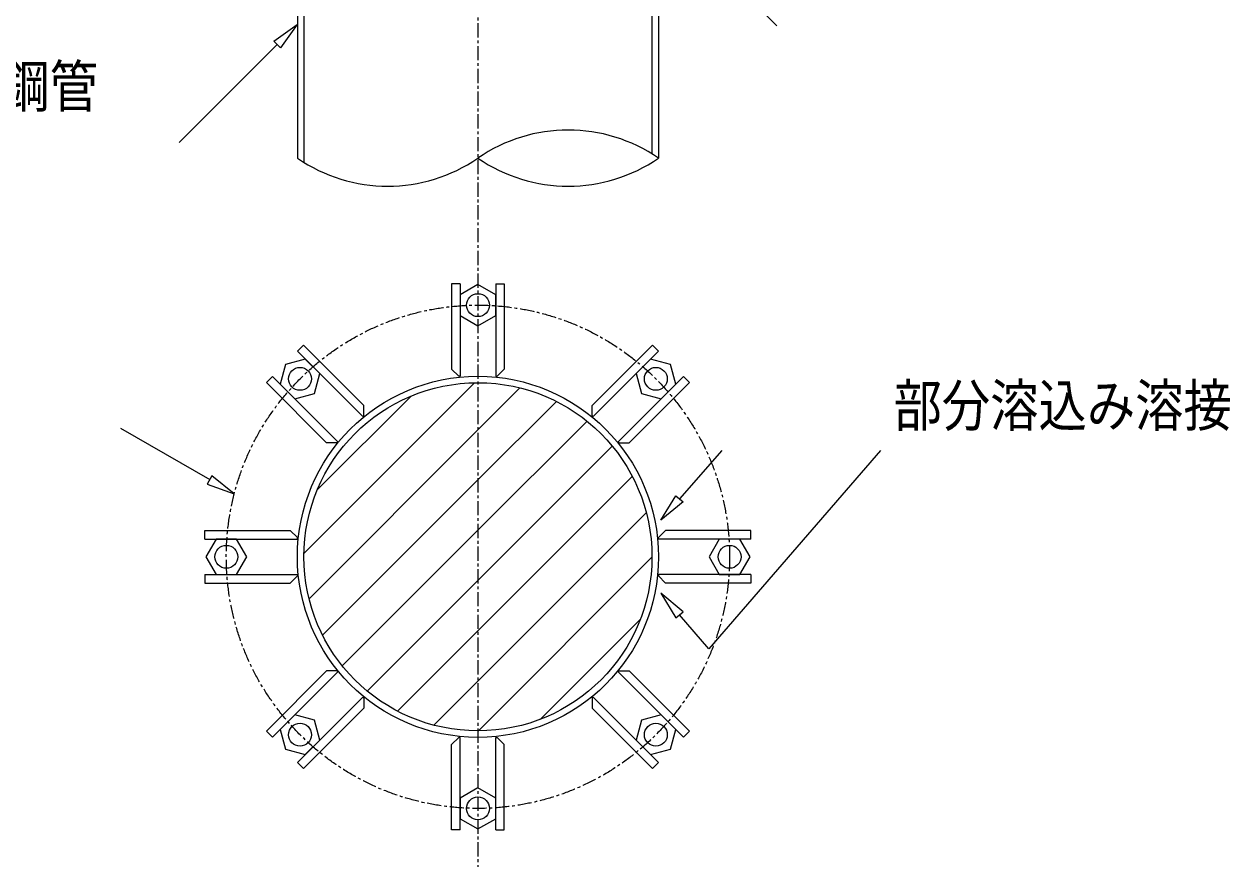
# Model space of a CAD drawing. Units: millimetres, scale not verified. Extents: x -59960 to 29700, y -21000 to 21000.
# Drawn here: x -23859 to -16438, y -4229 to 958 of the extents above; entities that cross this region are included whole.
import ezdxf
from ezdxf.enums import TextEntityAlignment as Align

# ---------------------------------------------------------------- set-up
doc = ezdxf.new("R2010")
doc.units = ezdxf.units.MM
doc.header["$LTSCALE"] = 70
doc.linetypes.add('USER2', pattern=[2, 1.25, -0.25, 0.25, -0.25])
doc.layers.add('0-0_0', color=7, linetype='Continuous')
doc.layers.add('0-4_02_TEXT', color=7, linetype='Continuous')
for name, color, linetype, lineweight in [('0-5_05_SUNPOU', 3, 'Continuous', 18), ('0-6_03_ZU', 2, 'Continuous', 18), ('0-9_08_CENTER', 1, 'USER2', 18)]:
    doc.layers.add(name, color=color, linetype=linetype, lineweight=lineweight)
doc.styles.add('ＭＳ ゴシック', font='')
doc.styles.get('ＭＳ ゴシック').set_extended_font_data('MS Gothic')

# ---------------------------------------------------------------- blocks, each defined once
blk = doc.blocks.new('U12')
at = {"layer": '0-4_02_TEXT', "style": 'ＭＳ ゴシック', "width": 0.85}
blk.add_text('部分溶込み溶接', height=256.6, dxfattribs=at).set_placement((11191.81, 19405.87), align=Align.BOTTOM_LEFT)
blk = doc.blocks.new('X74')
at = {"layer": '0-0_0'}
for p, q in [((7562.86, 18699.79), (8613.56, 19750.49)), ((7645.01, 19091.3), (8222.06, 19668.35)), ((8633.92, 19461.49), (8891.65, 19719.22)), ((8633.92, 19152.13), (9117.24, 19635.46)), ((7594.13, 18421.71), (8633.92, 19461.49)), ((8633.92, 18842.77), (9305.32, 19514.18)), ((8633.92, 18533.41), (9460.89, 19360.39)), ((7677.9, 18196.11), (8633.92, 19152.13)), ((8633.92, 18224.05), (9584.07, 19174.2)), ((8633.92, 17914.7), (9670.19, 18950.96)), ((7799.18, 18008.03), (8633.92, 18842.77)), ((8636.77, 17608.19), (9705.16, 18676.58)), ((7952.97, 17852.46), (8633.92, 18533.41)), ((9016.95, 17679), (9634.35, 18296.41)), ((8139.15, 17729.29), (8633.92, 18224.05)), ((8362.39, 17643.17), (8633.92, 17914.7))]:
    blk.add_line(p, q, dxfattribs=at)
blk = doc.blocks.new('U79')
at = {"layer": '0-4_02_TEXT', "style": 'ＭＳ ゴシック', "width": 0.85}
blk.add_text('杭鋼管', height=256.6, dxfattribs=at).set_placement((5402.38, 21369.47), align=Align.BOTTOM_LEFT)

msp = doc.modelspace()

# ---------------------------------------------------------------- linework, layer by layer
at = {"layer": '0-5_05_SUNPOU'}
for p, q in [((-19226.13, 946.43), (-20458.69, 2177.42)), ((-22906.03, 228.75), (-22302.65, 832.13)), ((-23265.76, -1529.01), (-22717.19, -1845.73)), ((-19564.17, -1666.39), (-19825.18, -1963.65)), ((-18588.96, -1666.39), (-19644.37, -2886.49)), ((-19644.37, -2886.49), (-19825.18, -2677.47))]:
    msp.add_line(p, q, dxfattribs=at)
for points in [[(-22323.27, 852.76), (-22178.91, 955.88), (-22282.03, 811.51)], [(-22732.62, -1873.37), (-22565.62, -1933.24), (-22704.18, -1822.44)], [(-19803.12, -1982.73), (-19939.67, -2096.01), (-19847.24, -1944.57)], [(-19803.12, -2658.39), (-19939.67, -2545.12), (-19847.24, -2696.55)]]:
    msp.add_lwpolyline(points, close=True, dxfattribs=at)
at = {"layer": '0-6_03_ZU'}
for p, q in [((-22177.33, 3739.8), (-22177.33, 133.12)), ((-22137.33, 3739.8), (-22137.33, 107.01)), ((-19994.83, 3739.8), (-19994.83, 159.23)), ((-19954.83, 3739.8), (-19954.83, 133.12)), ((-21227.96, -640.56), (-21227.96, -1165.56)), ((-21175.46, -640.56), (-21227.96, -640.56)), ((-21175.46, -640.56), (-21175.46, -1209.31)), ((-20956.71, -640.56), (-20956.71, -1209.31)), ((-20956.71, -640.56), (-20904.21, -640.56)), ((-20904.21, -640.56), (-20904.21, -1165.56)), ((-22176.68, -1055.28), (-22139.56, -1018.16)), ((-22139.56, -1018.16), (-21768.33, -1389.39)), ((-19992.6, -1018.16), (-20363.84, -1389.39)), ((-19955.48, -1055.28), (-19992.6, -1018.16)), ((-22176.68, -1055.28), (-21774.51, -1457.45)), ((-19955.48, -1055.28), (-20357.65, -1457.45)), ((-21184.21, -1209.31), (-21227.96, -1165.56)), ((-22331.36, -1209.96), (-22368.48, -1247.09)), ((-22368.48, -1247.09), (-21997.25, -1618.32)), ((-22331.36, -1209.96), (-21929.19, -1612.13)), ((-21175.46, -1209.31), (-21184.21, -1209.31)), ((-19800.8, -1209.96), (-20202.97, -1612.13)), ((-19763.68, -1247.09), (-20134.91, -1618.32)), ((-19800.8, -1209.96), (-19763.68, -1247.09)), ((-20363.84, -1451.26), (-20363.84, -1389.39)), ((-20357.65, -1457.45), (-20363.84, -1451.26)), ((-21935.38, -1618.32), (-21997.25, -1618.32)), ((-21929.19, -1612.13), (-21935.38, -1618.32)), ((-22746.08, -2158.69), (-22221.08, -2158.69)), ((-22746.08, -2211.19), (-22746.08, -2158.69)), ((-22746.08, -2211.19), (-22177.33, -2211.19)), ((-19954.83, -2202.44), (-19911.08, -2158.69)), ((-19954.83, -2211.19), (-19954.83, -2202.44)), ((-19386.08, -2211.19), (-19954.83, -2211.19)), ((-19386.08, -2158.69), (-19911.08, -2158.69)), ((-19386.08, -2211.19), (-19386.08, -2158.69)), ((-22746.08, -2429.94), (-22177.33, -2429.94)), ((-22746.08, -2429.94), (-22746.08, -2482.44)), ((-22177.33, -2438.69), (-22221.08, -2482.44)), ((-22177.33, -2429.94), (-22177.33, -2438.69)), ((-19386.08, -2429.94), (-19954.83, -2429.94)), ((-19386.08, -2429.94), (-19386.08, -2482.44)), ((-22746.08, -2482.44), (-22221.08, -2482.44)), ((-19386.08, -2482.44), (-19911.08, -2482.44)), ((-22368.48, -3394.04), (-21997.25, -3022.81)), ((-22331.36, -3431.16), (-21929.19, -3029)), ((-20202.97, -3029), (-20196.78, -3022.81)), ((-19800.8, -3431.16), (-20202.97, -3029)), ((-20196.78, -3022.81), (-20134.91, -3022.81)), ((-19763.68, -3394.04), (-20134.91, -3022.81)), ((-22176.68, -3585.84), (-21774.51, -3183.67)), ((-21774.51, -3183.67), (-21768.33, -3189.86)), ((-21768.33, -3189.86), (-21768.33, -3251.73)), ((-19955.48, -3585.84), (-20357.65, -3183.67)), ((-22139.56, -3622.96), (-21768.33, -3251.73)), ((-19992.6, -3622.96), (-20363.84, -3251.73)), ((-22331.36, -3431.16), (-22368.48, -3394.04)), ((-19800.8, -3431.16), (-19763.68, -3394.04)), ((-21227.96, -4000.56), (-21227.96, -3475.56)), ((-21175.46, -4000.56), (-21175.46, -3431.81)), ((-20956.71, -4000.56), (-20956.71, -3431.81)), ((-20956.71, -3431.81), (-20947.96, -3431.81)), ((-20947.96, -3431.81), (-20904.21, -3475.56)), ((-20904.21, -4000.56), (-20904.21, -3475.56)), ((-22176.68, -3585.84), (-22139.56, -3622.96)), ((-19955.48, -3585.84), (-19992.6, -3622.96)), ((-21175.46, -4000.56), (-21227.96, -4000.56)), ((-20956.71, -4000.56), (-20904.21, -4000.56))]:
    msp.add_line(p, q, dxfattribs=at)
for points in [[(-21175.46, -834.96), (-21066.08, -898.11), (-20956.71, -834.96), (-20956.71, -708.66), (-21066.08, -645.52), (-21175.46, -708.66)], [(-22193.9, -1347.42), (-22071.91, -1314.74), (-22039.22, -1192.74), (-22128.53, -1103.44), (-22250.52, -1136.13), (-22283.2, -1258.12)], [(-20092.94, -1192.74), (-20060.25, -1314.74), (-19938.26, -1347.42), (-19848.96, -1258.12), (-19881.65, -1136.13), (-20003.64, -1103.44)], [(-22551.68, -2429.94), (-22488.54, -2320.56), (-22551.68, -2211.19), (-22677.98, -2211.19), (-22741.13, -2320.56), (-22677.98, -2429.94)], [(-19580.48, -2211.19), (-19643.63, -2320.56), (-19580.48, -2429.94), (-19454.18, -2429.94), (-19391.04, -2320.56), (-19454.18, -2211.19)], [(-22039.22, -3448.38), (-22071.91, -3326.39), (-22193.9, -3293.7), (-22283.2, -3383.01), (-22250.52, -3505), (-22128.53, -3537.69)], [(-19938.26, -3293.7), (-20060.25, -3326.39), (-20092.94, -3448.38), (-20003.64, -3537.69), (-19881.65, -3505), (-19848.96, -3383.01)], [(-20956.71, -3806.16), (-21066.08, -3743.02), (-21175.46, -3806.16), (-21175.46, -3932.46), (-21066.08, -3995.61), (-20956.71, -3932.46)]]:
    msp.add_lwpolyline(points, close=True, dxfattribs=at)
for points in [[(-20956.71, -1209.31), (-20947.96, -1209.31), (-20904.21, -1165.56)], [(-21774.51, -1457.45), (-21768.33, -1451.26), (-21768.33, -1389.39)], [(-20202.97, -1612.13), (-20196.78, -1618.32), (-20134.91, -1618.32)], [(-22177.33, -2211.19), (-22177.33, -2202.44), (-22221.08, -2158.69)], [(-19954.83, -2429.94), (-19954.83, -2438.69), (-19911.08, -2482.44)], [(-21929.19, -3029), (-21935.38, -3022.81), (-21997.25, -3022.81)], [(-20357.65, -3183.67), (-20363.84, -3189.86), (-20363.84, -3251.73)], [(-21175.46, -3431.81), (-21184.21, -3431.81), (-21227.96, -3475.56)]]:
    msp.add_lwpolyline(points, dxfattribs=at)
for centre, radius in [((-21066.08, -771.81), 70.44), ((-22161.21, -1225.43), 70.44), ((-19970.95, -1225.43), 70.44), ((-21066.08, -2320.56), 1111.25), ((-21066.08, -2320.56), 1071.25), ((-22614.83, -2320.56), 70.44), ((-19517.33, -2320.56), 70.44), ((-22161.21, -3415.69), 70.44), ((-19970.95, -3415.69), 70.44), ((-21066.08, -3869.31), 70.44)]:
    msp.add_circle(centre, radius, dxfattribs=at)
for centre, start, end in [((-20510.46, -674.38), 55.46889, 124.53113), ((-21621.71, 940.62), 235.46889, 304.53113), ((-20510.46, 940.62), 235.46887, 304.53111)]:
    msp.add_arc(centre, 980.19, start, end, dxfattribs=at)
at = {"layer": '0-9_08_CENTER'}
msp.add_line((-21066.08, 9642.59), (-21066.08, -4228.96), dxfattribs=at)
msp.add_circle((-21066.08, -2320.56), 1548.75, dxfattribs=at)

# ---------------------------------------------------------------- block references
at = {"layer": '0-5_05_SUNPOU'}
msp.add_blockref('X74', (-29700, -21000), dxfattribs=at)
at = {"layer": '0-6_03_ZU'}
for name in ['U79', 'U12']:
    msp.add_blockref(name, (-29700, -21000), dxfattribs=at)

doc.saveas('drawing.dxf')
